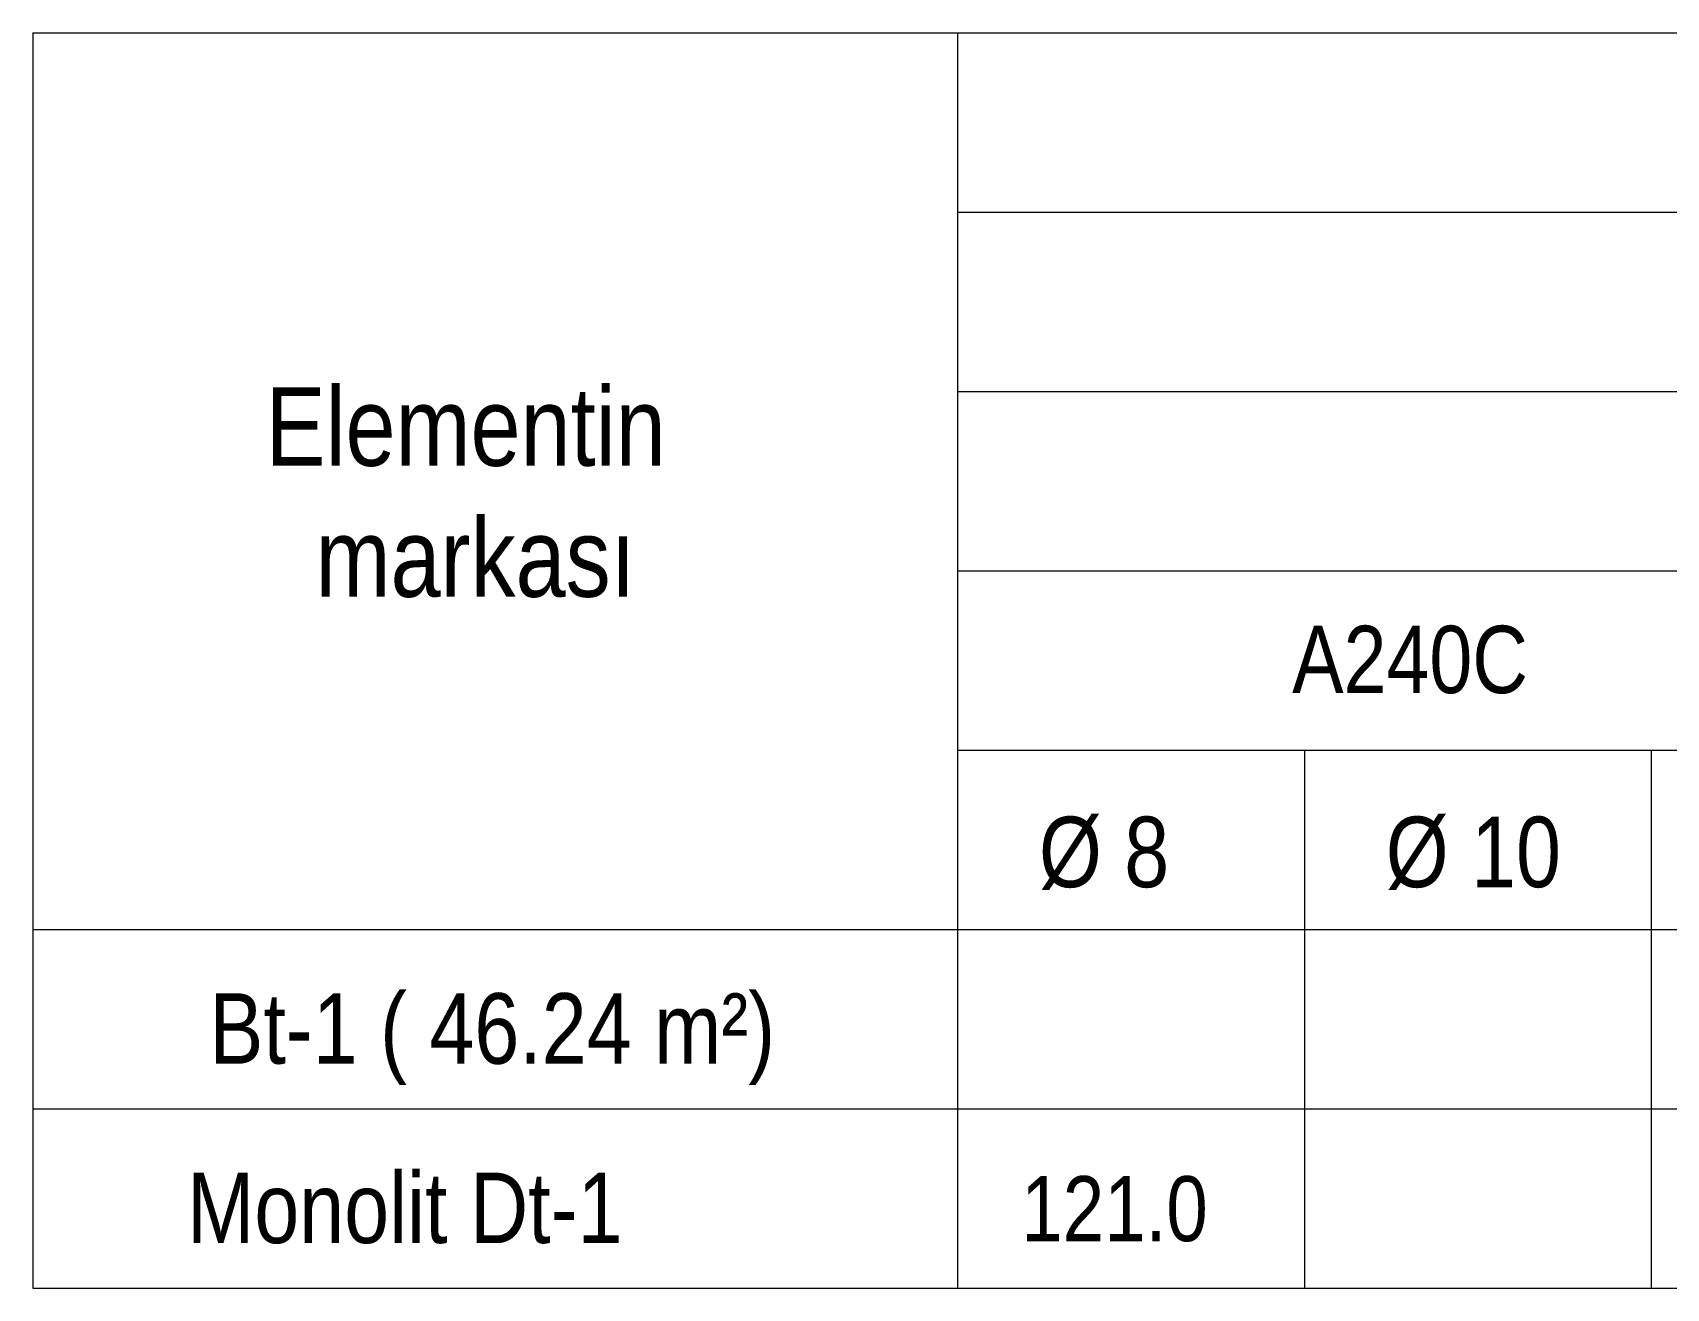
# Model space of a CAD drawing. Header units: millimetres. Extents: x -23631 to 2610815, y 484233 to 2921318.
# Drawn here: x 1757620 to 1764903, y 1425089 to 1430686 of the extents above; entities that cross this region are included whole.
import ezdxf

# ---------------------------------------------------------------- set-up
doc = ezdxf.new("R2010")
doc.units = ezdxf.units.MM
for name, color, linetype, lineweight in [('cedvel  0.09', 7, 'Continuous', 13), ('razmer   0.09', 140, 'Continuous', 9), ('ИЧ  РАЗМЕР  0.09', 143, 'Continuous', 9)]:
    doc.layers.add(name, color=color, linetype=linetype, lineweight=lineweight)
doc.styles.add('style6', font='ARIALN.TTF', dxfattribs={"height": 300})

msp = doc.modelspace()

# ---------------------------------------------------------------- linework, layer by layer
at = {"layer": 'cedvel  0.09', "lineweight": 20}
for p, q in [((1757619.9, 1430686.1), (1776120, 1430686.1)), ((1757619.9, 1430686.1), (1757619.9, 1425088.8)), ((1761743.3, 1430686.1), (1761743.3, 1425088.8)), ((1761743.3, 1429886.5), (1776120, 1429886.5)), ((1761743.3, 1429086.9), (1774113.3, 1429086.9)), ((1761743.3, 1428287.3), (1774113.3, 1428287.3)), ((1761743.3, 1427487.7), (1774113.3, 1427487.7)), ((1763289.5, 1427487.7), (1763289.5, 1425088.8)), ((1764835.8, 1427487.7), (1764835.8, 1425088.8)), ((1757619.9, 1426688.1), (1776120, 1426688.1)), ((1757619.9, 1425888.5), (1776120, 1425888.5)), ((1757619.9, 1425088.8), (1776120, 1425088.8))]:
    msp.add_line(p, q, dxfattribs=at)

# ---------------------------------------------------------------- texts
at = {"color": 0, "width": 6505.298, "attachment_point": 1, "style": 'style6'}
for s, insert, char_height in [('{\\fArial Narrow|b0|i0|c238|p34; }Bt-1{\\fArial Narrow|b0|i0|c238|p34; }( 46.24{\\fArial Narrow|b0|i0|c238|p34; }m²)', (1758308.1, 1426404.4), 314.3942), ('Monolit Dt-1', (1758308.1, 1425604.8), 314.394)]:
    msp.add_mtext(s, dxfattribs=dict(at, insert=insert, char_height=char_height))
at = {"layer": 'razmer   0.09', "lineweight": 20, "insert": (1758658, 1429105.6), "char_height": 350.285, "attachment_point": 1, "style": 'style6'}
msp.add_mtext('{\\fArial Narrow|b0|i0|c238|p34;\\C0;Elementin\\fArial Narrow|b0|i0|c204|p34;\\P\\fArial Narrow|b0|i0|c238|p34;  markası}', dxfattribs=at)
at = {"layer": 'razmer   0.09', "lineweight": 20, "insert": (1762027.4, 1425588.9), "char_height": 290, "width": 1462.448, "attachment_point": 1, "style": 'style6'}
msp.add_mtext('\\pxt3;{\\C0;121.0}', dxfattribs=at)
at = {"layer": 'ИЧ  РАЗМЕР  0.09', "lineweight": 20, "attachment_point": 1, "style": 'style6'}
for s, insert, char_height in [('{\\C0;A240C}', (1763234.8, 1428042.3), 300.245), ('{\\C0;Ø \\fArial Narrow|b0|i0|c238|p34;8}', (1762106, 1427191.3), 314.394), ('{\\C0;Ø \\fArial Narrow|b0|i0|c238|p34;10}', (1763652.2, 1427191.3), 314.394)]:
    msp.add_mtext(s, dxfattribs=dict(at, insert=insert, char_height=char_height))

doc.saveas('drawing.dxf')
